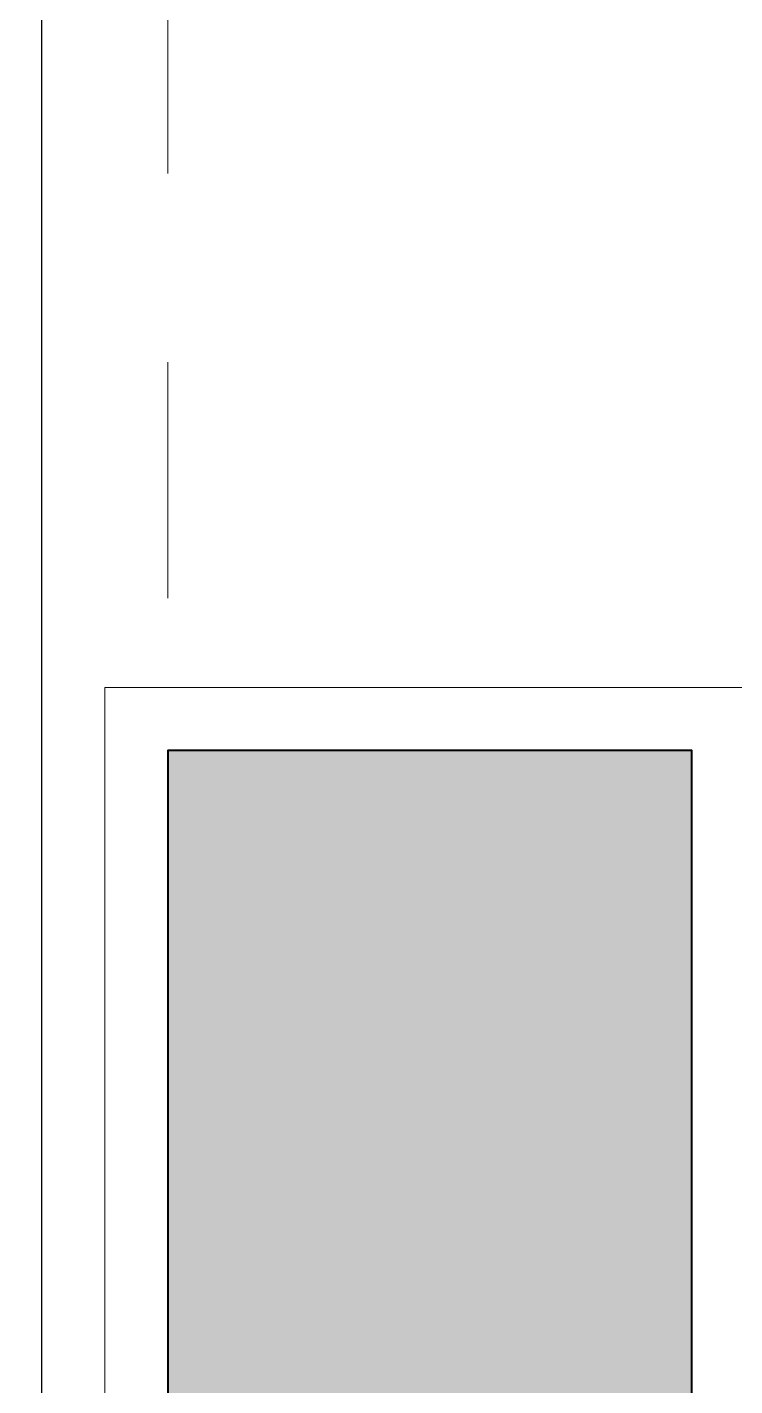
# Model space of a CAD drawing. Header units: millimetres. Extents: x 863 to 22635, y -482 to 12118.
# Drawn here: x 19812.3 to 19846.1, y 3721.4 to 3786.1 of the extents above; entities that cross this region are included whole.
import ezdxf

# ---------------------------------------------------------------- set-up
doc = ezdxf.new("R2010")
doc.units = ezdxf.units.MM
doc.linetypes.add('JIS_02_0.7', pattern=[1.35, 0.75, -0.6])
doc.layers.add('ABOVE_0G', color=235, linetype='JIS_02_0.7', lineweight=9)
doc.layers.add('Existing WALL_0G', color=65, linetype='Continuous')
doc.layers.add('HATCH_0G', color=251, linetype='Continuous')

msp = doc.modelspace()

# ---------------------------------------------------------------- hatches: boundary and pattern name
at = {"layer": 'HATCH_0G'}
h = msp.add_hatch(color=256, dxfattribs=at)
h.dxf.hatch_style = 1
h.paths.add_polyline_path([(19844.036, 4229.663), (19819.036, 4229.663), (19819.036, 4097.663), (19844.036, 4097.663)])
h.paths.add_polyline_path([(20309.036, 4225.663), (20330.036, 4225.663), (20330.036, 4101.663), (20309.036, 4101.663)])
h.paths.add_polyline_path([(20829.036, 4224.663), (20808.036, 4224.846), (20808.036, 4101.755), (20829.036, 4101.572)])
h.paths.add_polyline_path([(21317.536, 4224.663), (21291.036, 4224.663), (21291.036, 4097.663), (21317.536, 4097.663)])
h.paths.add_polyline_path([(21317.536, 3751.663), (21291.036, 3751.663), (21291.036, 3651.663), (21317.536, 3651.663)])
h.paths.add_polyline_path([(21317.536, 3301.663), (21291.036, 3301.663), (21291.036, 3173.663), (21317.536, 3173.663)])
h.paths.add_polyline_path([(20829.036, 3301.663), (20808.036, 3301.663), (20808.036, 3173.663), (20829.036, 3173.663)])
h.paths.add_polyline_path([(20808.036, 3651.663), (20829.036, 3651.663), (20829.036, 3751.663), (20808.036, 3751.663)])
h.paths.add_polyline_path([(20309.036, 3651.663), (20330.036, 3651.663), (20330.036, 3751.663), (20309.036, 3751.663)])
h.paths.add_polyline_path([(20309.036, 3301.663), (20330.036, 3301.663), (20330.036, 3173.663), (20309.036, 3173.663)])
h.paths.add_polyline_path([(19844.036, 3301.663), (19819.036, 3301.663), (19819.036, 3173.663), (19844.036, 3173.663)])
h.paths.add_polyline_path([(19819.036, 3651.663), (19844.036, 3651.663), (19844.036, 3751.663), (19819.036, 3751.663)])

# ---------------------------------------------------------------- linework, layer by layer
at = {"layer": 'ABOVE_0G', "ltscale": 15}
msp.add_lwpolyline([(19819.036, 4215.663), (19819.036, 3173.663), (21325.036, 3173.663), (21325.036, 4346.663)], dxfattribs=at)
at = {"layer": 'ABOVE_0G', "linetype": 'Continuous', "ltscale": 15}
msp.add_lwpolyline([(19816.036, 3648.663), (19847.036, 3648.663), (19847.036, 3754.663), (19816.036, 3754.663)], close=True, dxfattribs=at)
at = {"layer": 'ABOVE_0G', "linetype": 'Continuous', "lineweight": 40, "ltscale": 15}
msp.add_lwpolyline([(19819.036, 3651.663), (19844.036, 3651.663), (19844.036, 3751.663), (19819.036, 3751.663)], close=True, dxfattribs=at)
at = {"layer": 'Existing WALL_0G'}
msp.add_lwpolyline([(21325.036, 3173.663), (19813.036, 3173.663), (19813.036, 3966.663), (19682.036, 3966.663), (19682.036, 4215.663), (19819.036, 4215.663), (19819.036, 4263.663), (21300.036, 4263.663)], dxfattribs=at)

doc.saveas('drawing.dxf')
